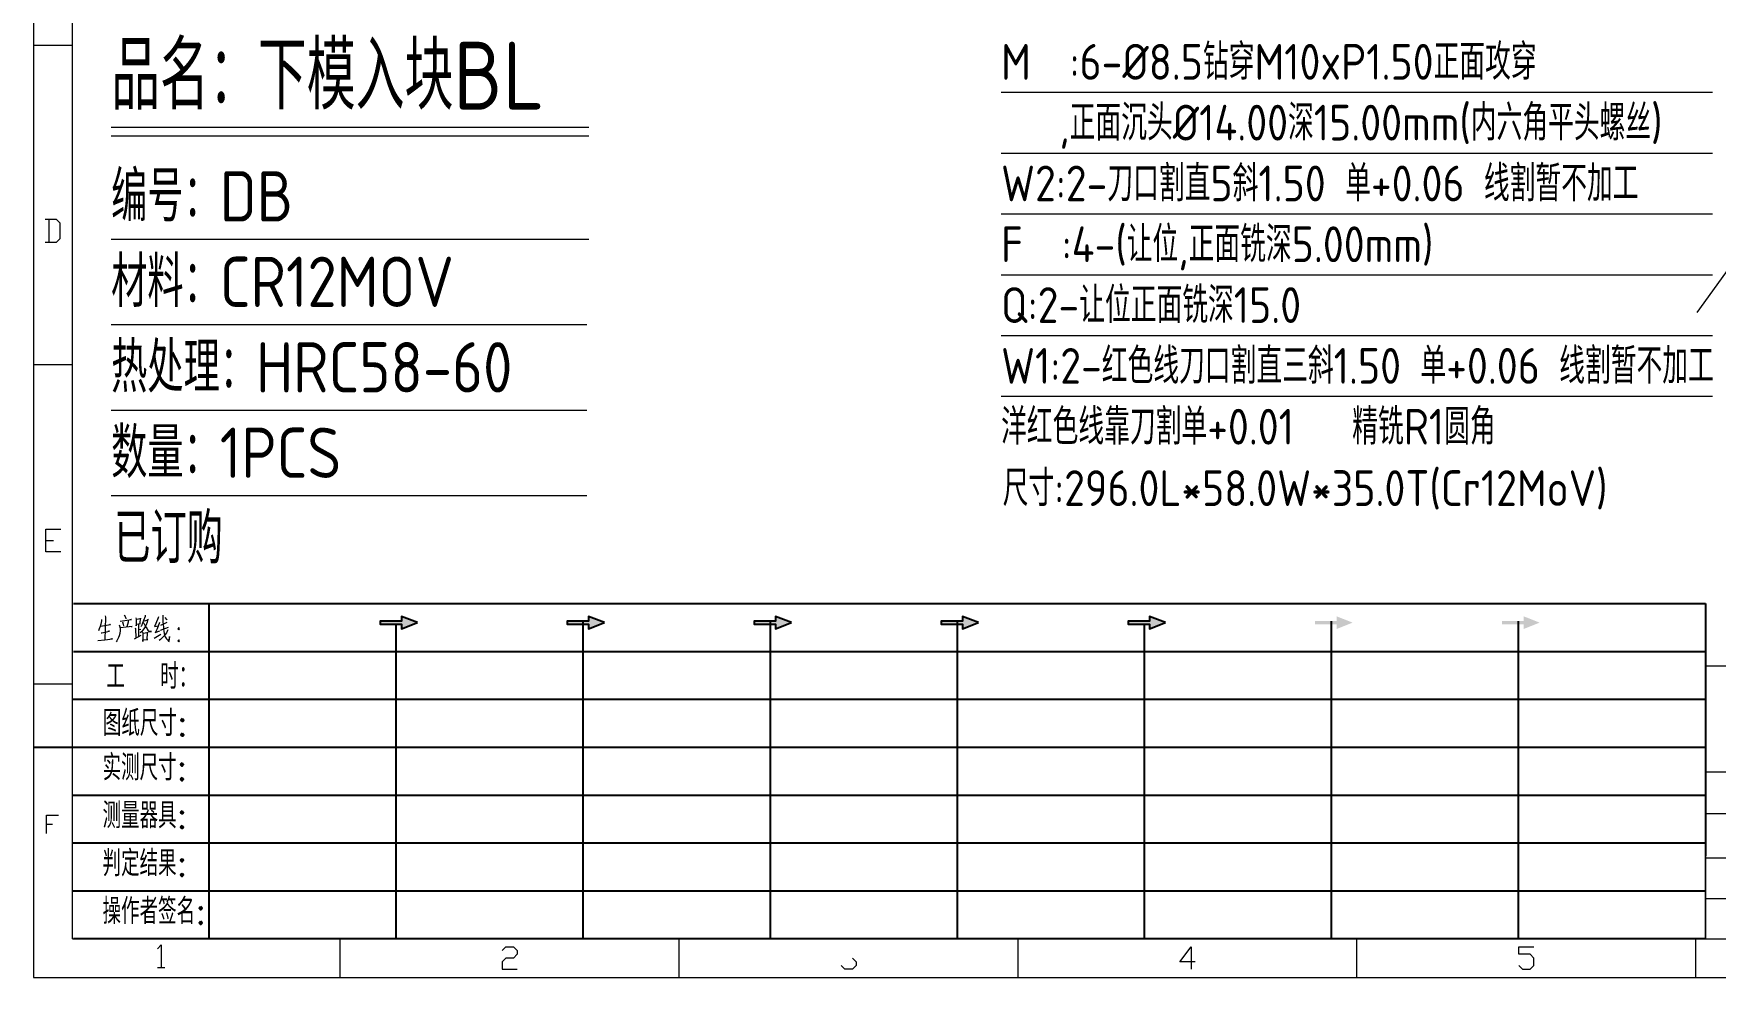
# Model space of a CAD drawing. Header units: millimetres. Extents: x 88508 to 142116, y -5268 to 20283.
# Drawn here: x 102502.8 to 102892.6, y 556.7 to 775.5 of the extents above; entities that cross this region are included whole.
import ezdxf
from ezdxf.enums import TextEntityAlignment as Align

# ---------------------------------------------------------------- set-up
doc = ezdxf.new("R2010")
doc.units = ezdxf.units.MM
doc.layers.add('DIM', color=4, linetype='Continuous')
doc.layers.add('TEXT', color=4, linetype='Continuous')
doc.styles.add('chinesef_fs', font='simplex.shx', dxfattribs={"bigfont": 'gbcbig.shx'})
doc.styles.add('gbenor', font='gbenor.shx', dxfattribs={"bigfont": 'gbcbig.shx'})
doc.styles.add('GBENOR_', font='gbenor.shx', dxfattribs={"bigfont": 'gbcbig'})
doc.styles.add('TXT', font='txt.shx', dxfattribs={"width": 0.8, "bigfont": 'ctxt.shx'})

# ---------------------------------------------------------------- blocks, each defined once
blk = doc.blocks.new('U40')
for points in [[(351.8, 337.7), (351.8, 333.2), (367, 339.3), (351.8, 345.3), (351.8, 340.8), (331.2, 340.8), (331.2, 337.7)], [(545.7, 339.3), (530.6, 345.3), (530.6, 340.8), (509.9, 340.8), (509.9, 337.7), (530.6, 337.7), (530.6, 333.2)], [(724.5, 339.3), (709.3, 345.3), (709.3, 340.8), (688.7, 340.8), (688.7, 337.7), (709.3, 337.7), (709.3, 333.2)], [(903.3, 339.3), (888.1, 345.3), (888.1, 340.8), (867.5, 340.8), (867.5, 337.7), (888.1, 337.7), (888.1, 333.2)], [(1082.1, 339.3), (1066.9, 345.3), (1066.9, 340.8), (1046.3, 340.8), (1046.3, 337.7), (1066.9, 337.7), (1066.9, 333.2)], [(1245.7, 337.7), (1245.7, 333.2), (1260.9, 339.3), (1245.7, 345.3), (1245.7, 340.8), (1225.1, 340.8), (1225.1, 337.7)], [(1424.5, 337.7), (1424.5, 333.2), (1439.7, 339.3), (1424.5, 345.3), (1424.5, 340.8), (1403.8, 340.8), (1403.8, 337.7)]]:
    blk.add_hatch(color=3).paths.add_polyline_path(points)
at = {"color": 254, "lineweight": 18}
for p, q in [((0, 1783.5), (0, 0)), ((37, 37), (37, 1746.5)), ((0, 891.7), (37, 891.7)), ((0, 586.3), (37, 586.3)), ((1598.1, 298), (2493.2, 298)), ((0, 280.8), (37, 280.8)), ((1598.2, 196.6), (2493.2, 196.6)), ((2493.2, 156.4), (1598.2, 156.4)), ((2493.2, 114.1), (1598.2, 114.1)), ((2493.2, 75), (1598.2, 75)), ((37, 37), (2493.2, 37)), ((941.1, 0), (941.1, 37)), ((1265.1, 0), (1265.1, 37)), ((1589.1, 0), (1589.1, 37)), ((0, 0), (2530.2, 0))]:
    blk.add_line(p, q, dxfattribs=at)
for p, q in [((38, 357.6), (1598.2, 357.6)), ((1598.2, 357.6), (1598.2, 116.2)), ((38, 311.8), (1598.2, 311.8)), ((37.1, 266), (1598.2, 266)), ((0.1, 220.2), (1598.2, 220.2)), ((37.1, 174.4), (1598.2, 174.4)), ((37.1, 128.6), (1598.2, 128.6)), ((37.1, 82.8), (1598.2, 82.8))]:
    blk.add_line(p, q)
at = {"color": 254}
for p, q in [((167.8, 37), (167.8, 357.6)), ((346.7, 37), (346.7, 337.9)), ((525.5, 37), (525.5, 340.8)), ((704.3, 37), (704.3, 340.8)), ((883.1, 37), (883.1, 340.8)), ((1061.9, 37), (1061.9, 337.7)), ((1240.6, 37), (1240.6, 340.8)), ((1419.4, 37), (1419.4, 340.8)), ((1598.2, 37), (38, 37))]:
    blk.add_line(p, q, dxfattribs=at)
at = {"color": 254, "linetype": 'Continuous', "lineweight": 18}
for p, q in [((1598.1, 298), (1598.1, 37)), ((1598.2, 298), (1598.2, 37)), ((293.1, 0), (293.1, 37)), ((617.1, 0), (617.1, 37))]:
    blk.add_line(p, q, dxfattribs=at)
at = {"color": 92, "lineweight": 18}
for points in [[(11, 703.2), (21.8, 703.2), (25.4, 706.8), (25.4, 721.2), (21.8, 724.8), (11, 724.8)], [(14.6, 724.8), (14.6, 703.2)], [(26.1, 407), (11.7, 407), (11.7, 428.6), (26.1, 428.6)], [(11.7, 417.8), (18.9, 417.8)], [(12.3, 137.7), (12.3, 155), (23.8, 155)], [(12.3, 146.4), (18.1, 146.4)], [(118.3, 27.4), (121.9, 31), (121.9, 9.4)], [(447.9, 25.7), (451.5, 29.3), (458.7, 29.3), (462.3, 25.7), (462.3, 22.1), (458.7, 18.5), (451.5, 18.5), (447.9, 14.9), (447.9, 7.7), (462.3, 7.7)], [(782.7, 18.5), (786.3, 14.9), (786.3, 11.3), (782.7, 7.7), (775.5, 7.7), (771.9, 11.3)], [(1110.3, 14.9), (1095.9, 14.9), (1106.7, 29.3), (1106.7, 7.7)], [(1419.9, 11.3), (1423.5, 7.7), (1430.7, 7.7), (1434.3, 11.3), (1434.3, 18.5), (1430.7, 22.1), (1419.9, 22.1), (1419.9, 29.3), (1434.3, 29.3)], [(118.3, 9.4), (125.5, 9.4)]]:
    blk.add_lwpolyline(points, dxfattribs=at)
at = {"color": 92, "lineweight": 0}
for points in [[(65, 342.2), (64.8, 341), (64.1, 337.9), (63.6, 335.7), (62.8, 333.5), (62.1, 331.4)], [(63.8, 335.9), (73.4, 337.5), (73.1, 337.7), (72.5, 337.3)], [(68.4, 345.9), (68.7, 344.4), (68.1, 322.9)], [(82.6, 340.8), (93.7, 342.2), (93.3, 342.4), (92.4, 342)], [(86.1, 336.1), (86, 337.5), (85.3, 339.8)], [(86.7, 346.7), (87.9, 344.6), (88.3, 343)], [(90.3, 341), (90.4, 339.6), (89.1, 335.3)], [(97.8, 344), (98.1, 342.6), (98.1, 340.8), (98.1, 337.9), (98.1, 336.3), (98.2, 337.7), (102.1, 338.3), (101.8, 338.3), (102.1, 343.6), (102.1, 343.2), (102.1, 342.8), (98.2, 342.2)], [(100.2, 337.9), (100.1, 325.9)], [(105.5, 341.2), (105.9, 341), (109.6, 341.8), (109.3, 342.6), (108.5, 339.6), (107.6, 337.3), (106.9, 335.9), (105.9, 334.3), (104.3, 332), (103.1, 330.4), (101.9, 329.4)], [(106.6, 346.5), (106.5, 345.2), (105.1, 341.2), (104.2, 338.9), (103.1, 336.3), (102.6, 335.5)], [(104.9, 339.1), (105.3, 338.7), (107, 335.7), (108.6, 333.3), (109.9, 331.2), (110.3, 330.8), (112.6, 330.8), (110.2, 331.2), (109, 332.6)], [(119.3, 344.8), (119.1, 343.8), (116.8, 338.5), (115.4, 335.5), (119.3, 336.3)], [(120.3, 339.4), (118.1, 333.5), (116.4, 330), (116.1, 329.8), (120.5, 331.4)], [(121.7, 336.7), (127.7, 339.6)], [(123.4, 346.5), (123.5, 345.4), (123.5, 340.8), (123.8, 337.3), (124, 335.3), (124.2, 333.1), (124.5, 331), (124.8, 329), (125.2, 327.4), (125.9, 325.7), (126.9, 323.9), (127.9, 322.7), (128.9, 321.7), (129.6, 321.3), (129.9, 326.1), (129.4, 321.5)], [(127.7, 341.6), (127.2, 342.4), (125.7, 344.2)], [(61.4, 322.3), (68.2, 322.9), (75.3, 323.7), (74.9, 323.9), (73.8, 323.5)], [(64.5, 329.6), (64.8, 329.6), (65.1, 329.6), (72.5, 331), (71.9, 331), (70.9, 330.8)], [(82.6, 335.1), (82.6, 331.8), (82.3, 329), (81.9, 326.8), (81.2, 324.9), (80.3, 323.1), (79.6, 321.9), (78.8, 320.9)], [(93.3, 335.5), (94.1, 335.7), (94.3, 335.5), (82.6, 334.3), (82.6, 335.1), (82.2, 336.9)], [(96.5, 323.9), (102.8, 327.2)], [(97.2, 334.3), (97.5, 333.5), (97.7, 324.7)], [(100.2, 332.6), (102.4, 333.1)], [(104.2, 330), (104.5, 329), (104.5, 321.1), (104.3, 322.1), (104.5, 322.7), (109.2, 323.1), (108.6, 323.1), (109, 329.2), (109, 330), (109.3, 329.4), (108.6, 329.4), (104.6, 328.8)], [(115.3, 324.3), (121.5, 328.2)], [(128.2, 332.4), (128.1, 331.6), (126.9, 329.6), (125.8, 328), (124.5, 326.3), (123, 324.7), (121.4, 323.3), (120.1, 322.3)], [(121.4, 332.2), (128.8, 335.1)]]:
    blk.add_lwpolyline(points, dxfattribs=at)
for points in [[(367, 339.3), (351.8, 345.3), (351.8, 340.8), (331.2, 340.8), (331.2, 337.7), (351.8, 337.7), (351.8, 333.2), (367, 339.3)], [(545.7, 339.3), (530.6, 345.3), (530.6, 340.8), (509.9, 340.8), (509.9, 337.7), (530.6, 337.7), (530.6, 333.2), (545.7, 339.3)], [(724.5, 339.3), (709.3, 345.3), (709.3, 340.8), (688.7, 340.8), (688.7, 337.7), (709.3, 337.7), (709.3, 333.2), (724.5, 339.3)], [(903.3, 339.3), (888.1, 345.3), (888.1, 340.8), (867.5, 340.8), (867.5, 337.7), (888.1, 337.7), (888.1, 333.2), (903.3, 339.3)], [(1082.1, 339.3), (1066.9, 345.3), (1066.9, 340.8), (1046.3, 340.8), (1046.3, 337.7), (1066.9, 337.7), (1066.9, 333.2), (1082.1, 339.3)]]:
    blk.add_lwpolyline(points)
for points in [[(138.7, 332.4), (139.4, 333.5), (138.7, 334.5), (138, 333.5)], [(138.7, 320.9), (139.4, 321.9), (138.7, 322.9), (138, 321.9)]]:
    blk.add_lwpolyline(points, close=True, dxfattribs=at)
at = {"color": 3, "style": 'chinesef_fs'}
for s, p in [('工  时：', (69.5, 275.7)), ('图纸尺寸:', (66.2, 230.9)), ('实测尺寸:', (65.9, 188.4)), ('测量器具:', (65.9, 142.6)), ('判定结果:', (65.9, 96.8)), ('操作者签名:', (65.9, 51))]:
    blk.add_text(s, height=24.57, dxfattribs=at).set_placement(p)
at = {"lineweight": 18, "style": 'GBENOR_'}
blk.add_attdef('文档路径', (2126, 386.9), '', height=17.8, dxfattribs=at)
at = {"lineweight": 20, "style": 'TXT'}
for tag, height, p in [('18-**-**', 16.3, (1866.6, 256.2)), ('客户名称', 16.1, (1741.1, 134, 0)), ('料厚:', 16.1, (1741.3, 93.2, 0))]:
    blk.add_attdef(tag, text='', height=height, dxfattribs=at).set_placement(p, align=Align.MIDDLE)
for tag, p, height in [('88888', (1850.9, 207.5), 14.9), ('材质:', (1691.2, 168, 0), 16.1), ('核准', (1869.4, 127.5, 0), 16.1), ('设计', (1868.8, 88.3, 0), 16.1), ('绘图', (1868.2, 49.1, 0), 16.1)]:
    blk.add_attdef(tag, p, '', height=height, dxfattribs=at)
for tag, p, height, width in [('3', (2234.7, 206.9), 15.8, 0.7), ('4', (2234.7, 167.4), 15.8, 0.7), ('核准日期', (2041.1, 124.2, 0), 16.1, 0.68), ('设计日期', (2041.1, 84.5, 0), 16.1, 0.68), ('1', (2251.9, 85.9), 14.6, 0.7), ('绘图日期', (2040.9, 46.4, 0), 16.1, 0.68), ('2', (2235, 49.2), 14.6, 0.7)]:
    blk.add_attdef(tag, p, '', height=height, dxfattribs=dict(at, width=width))

msp = doc.modelspace()

# ---------------------------------------------------------------- linework, layer by layer
at = {"layer": 'DIM', "color": 4, "linetype": 'Continuous', "lineweight": 5}
for p, q in [((102520.799, 753.849), (102631.516, 753.849)), ((102520.799, 751.808), (102631.516, 751.808)), ((102520.799, 727.905), (102631.516, 727.905)), ((102520.799, 708.083), (102631.035, 708.083)), ((102520.799, 688.261), (102631.035, 688.261)), ((102520.799, 668.439), (102631.035, 668.439))]:
    msp.add_line(p, q, dxfattribs=at)
at = {"layer": 'TEXT', "color": 6, "lineweight": 5}
msp.add_line((102888.385, 710.867), (102934.699, 775.261), dxfattribs=at)
at = {"layer": 'TEXT', "color": 3, "lineweight": 5}
for p, q in [((102727.062, 761.948), (102891.964, 761.948)), ((102727.062, 747.848), (102891.964, 747.848)), ((102727.062, 733.748), (102891.964, 733.748)), ((102727.062, 719.647), (102891.964, 719.647)), ((102727.062, 705.547), (102891.964, 705.547)), ((102727.062, 691.446), (102891.964, 691.446))]:
    msp.add_line(p, q, dxfattribs=at)

# ---------------------------------------------------------------- block references
at = {"lineweight": 5, "ltscale": 3, "xscale": 0.2424461197650385, "yscale": 0.2424461197650385, "zscale": 0.2424461197650385}
msp.add_blockref('U40', (102502.837, 556.708), dxfattribs=at)

# ---------------------------------------------------------------- texts
at = {"layer": 'DIM', "color": 3, "linetype": 'Continuous', "lineweight": 5, "style": 'gbenor'}
for s, height, p in [('品名：下模入块BL', 15.741, (102520.799, 757.93)), ('编号：DB', 11.66, (102520.799, 731.986)), ('材料：CR12MOV', 11.66, (102520.799, 712.164)), ('热处理：HRC58-60', 11.65997, (102520.799, 692.342)), ('数量：1PCS', 11.66, (102520.799, 672.52)), ('已订购', 11.66, (102521.508, 652.698))]:
    msp.add_text(s, height=height, dxfattribs=at).set_placement(p)
at = {"layer": 'TEXT', "color": 4, "lineweight": 5, "style": 'gbenor'}
for s, p in [('M  :6-%%C8.5钻穿M10xP1.50正面攻穿', (102727.062, 764.852)), ('   ,正面沉头%%C14.00深15.00mm(内六角平头螺丝)', (102727.062, 750.751)), ('F  :4-(让位,正面铣深5.00mm)', (102727.062, 722.55)), ('Q:2-让位正面铣深15.0', (102727.062, 708.45)), ('尺寸:296.0L*58.0W*35.0T(Cr12MoV)', (102727.441, 666.002))]:
    msp.add_text(s, height=8.2944, dxfattribs=at).set_placement(p)
at = {"layer": 'TEXT', "color": 8, "lineweight": 5, "style": 'gbenor'}
for s, p in [('W2:2-刀口割直5斜1.50 单+0.06 线割暂不加工', (102727.062, 736.651)), ('W1:2-红色线刀口割直三斜1.50 单+0.06 线割暂不加工', (102727.062, 694.349)), ('洋红色线靠刀割单+0.01   精铣R1圆角', (102727.062, 680.249))]:
    msp.add_text(s, height=8.2944, dxfattribs=at).set_placement(p)

doc.saveas('drawing.dxf')
